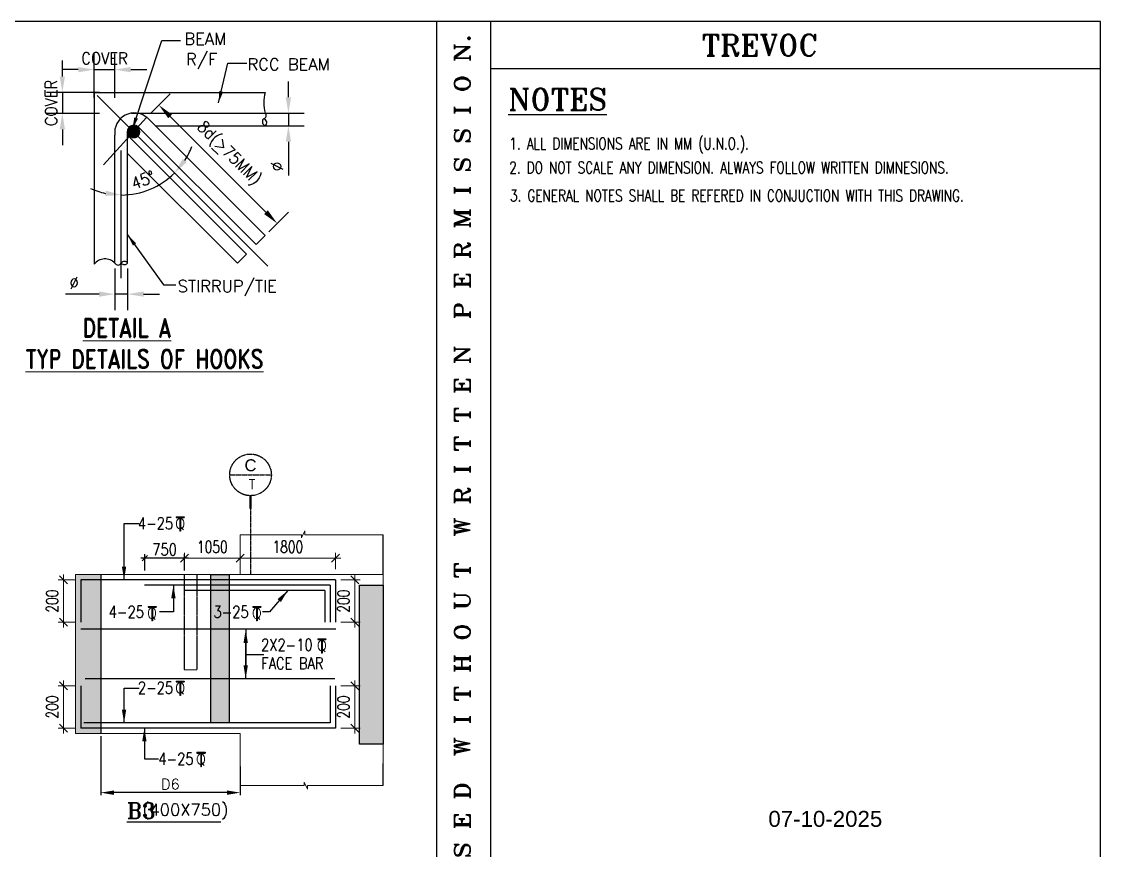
# Model space of a CAD drawing. Header units: millimetres. Extents: x 2061841 to 105821645, y -77612 to 48520811.
# Drawn here: x 2610147 to 2630503, y 43650 to 59297 of the extents above; entities that cross this region are included whole.
import ezdxf
from ezdxf.enums import TextEntityAlignment as Align

# ---------------------------------------------------------------- set-up
doc = ezdxf.new("R2010")
doc.units = ezdxf.units.MM
doc.header["$LTSCALE"] = 10
doc.header["$MEASUREMENT"] = 0
for name, pattern in [('$0$HIDDEN', [0.375, 0.25, -0.125]), ('AUDIT_I_161129175419-4', [0]), ('AUDIT_I_161129175419-5', [0]), ('BASEMENT COLUMN SETTING OUT-PART 2_R4$0$CENTER', [2, 1.25, -0.25, 0.25, -0.25]), ('CENTER', [2, 1.25, -0.25, 0.25, -0.25]), ('CENTER2', [1.125, 0.75, -0.125, 0.125, -0.125])]:
    doc.linetypes.add(name, pattern=pattern)
for name, color, linetype in [('A-ANNO-TEXT', 150, 'Continuous'), ('A-Grid-Tower', 8, 'CENTER'), ('BASEMENT COLUMN SETTING OUT-PART 2_R4$0$A-GRID-MAIN', 2, 'BASEMENT COLUMN SETTING OUT-PART 2_R4$0$CENTER'), ('BEAM', 4, 'Continuous'), ('BEAM HATCH', 252, 'Continuous'), ('BORDER', 5, 'Continuous'), ('DIM', 8, 'Continuous'), ('DIM1', 3, 'Continuous'), ('LEADER', 3, 'Continuous'), ('PF_CENTER', 5, 'CENTER2'), ('PF_PIERCAP', 3, 'Continuous'), ('REB', 4, 'Continuous'), ('REIN', 1, 'Continuous'), ('S-BEAM', 4, 'Continuous'), ('S-NITCH', 4, 'Continuous'), ('SHEET', 7, 'Continuous'), ('SHEET-TEXT', 7, 'Continuous'), ('VIN_BEAM', 4, 'Continuous')]:
    doc.layers.add(name, color=color, linetype=linetype)
for name, color, linetype, lineweight in [('GEN-LEDAR', 3, 'Continuous', 0), ('TEXT', 2, 'Continuous', 25), ('TEXT 3', 1, 'Continuous', 18), ('VIN_SLAB DIMENSION', 3, 'Continuous', 13)]:
    doc.layers.add(name, color=color, linetype=linetype, lineweight=lineweight)
doc.styles.add('200', font='romand.shx', dxfattribs={"width": 0.8, "height": 225})
doc.styles.add('ARIAL', font='arial.ttf')
doc.styles.add('BASEMENT COLUMN SETTING OUT-PART 2_R4$0$MAS-TXTL', font='arial.ttf', dxfattribs={"height": 200})
doc.styles.add('BASEMENT COLUMN SETTING OUT-PART 2_R4$0$MAS-TXTS', font='romans.shx', dxfattribs={"width": 0.8, "height": 180})
doc.styles.add('GRID', font='romand.shx')
doc.styles.add('PK', font='romand.shx', dxfattribs={"width": 0.7, "height": 225})
doc.styles.add('PRP 100', font='romand.shx', dxfattribs={"width": 0.75})
doc.styles.add('RD', font='romand.shx', dxfattribs={"width": 0.9, "height": 225})
doc.styles.add('ROMAND', font='romand', dxfattribs={"height": 200})
doc.styles.add('RT', font='romant.shx', dxfattribs={"height": 250})
doc.dimstyles.new('AR', dxfattribs={"dimtxt": 250, "dimasz": 300, "dimexe": 300, "dimexo": 100, "dimgap": 100, "dimtad": 1, "dimdec": 0, "dimdsep": 46, "dimtxsty": 'RD', "dimcen": 2.5, "dimdle": 100, "dimclrd": 3, "dimclre": 3, "dimclrt": 2, "dimadec": 0, "dimazin": 0, "dimtfac": 1, "dimtdec": 0, "dimtmove": 0, "dimatfit": 3, "dimfxl": 1, "dimtolj": 1, "dimtzin": 0, "dimarcsym": 0})
doc.dimstyles.new('dim', dxfattribs={"dimtxt": 225, "dimasz": 150, "dimexe": 100, "dimexo": 100, "dimgap": 100, "dimtad": 1, "dimdec": 0, "dimlfac": -1, "dimrnd": 5, "dimdsep": 46, "dimtxsty": 'PRP 100', "dimblk": 'OBLIQUE', "dimcen": 1.5, "dimdle": 100, "dimclrd": 3, "dimclre": 3, "dimclrt": 2, "dimadec": 0, "dimazin": 0, "dimtfac": 1, "dimtdec": 0, "dimtix": 1, "dimtmove": 0, "dimatfit": 3, "dimldrblk": 'OBLIQUE', "dimfxl": 200, "dimlwd": -1, "dimlwe": -1, "dimarcsym": 0})
doc.dimstyles.new('GR', dxfattribs={"dimtxt": 225, "dimasz": 100, "dimexe": 50, "dimexo": 50, "dimgap": 40, "dimtad": 1, "dimdec": 0, "dimzin": 0, "dimdsep": 46, "dimtxsty": 'RD', "dimblk1": 'OBLIQUE', "dimblk2": 'OBLIQUE', "dimsah": 1, "dimcen": 0, "dimdle": 100, "dimclrd": 3, "dimclre": 3, "dimclrt": 2, "dimadec": 0, "dimazin": 0, "dimtfac": 1, "dimtdec": 0, "dimtix": 1, "dimtmove": 0, "dimatfit": 3, "dimfxl": 1, "dimtolj": 1, "dimtzin": 0, "dimarcsym": 0})
doc.dimstyles.new('GR1', dxfattribs={"dimtxt": 225, "dimasz": 125, "dimexe": 125, "dimexo": 100, "dimgap": 50, "dimtad": 1, "dimdec": 0, "dimzin": 3, "dimdsep": 46, "dimtxsty": '200', "dimblk1": 'OBLIQUE', "dimblk2": 'OBLIQUE', "dimsah": 1, "dimcen": 0.0625, "dimdle": 125, "dimclrd": 3, "dimclre": 3, "dimclrt": 2, "dimadec": 0, "dimazin": 0, "dimtfac": 1, "dimtdec": 0, "dimtix": 1, "dimtmove": 0, "dimatfit": 3, "dimfxl": 1, "dimtolj": 1, "dimtzin": 0, "dimarcsym": 0})
doc.dimstyles.new('GR2', dxfattribs={"dimtxt": 225, "dimasz": 100, "dimexe": 75, "dimexo": 75, "dimgap": 50, "dimtad": 1, "dimdec": 0, "dimdsep": 46, "dimtxsty": '200', "dimblk1": 'OBLIQUE', "dimblk2": 'OBLIQUE', "dimsah": 1, "dimcen": 50, "dimdle": 75, "dimclrd": 3, "dimclre": 3, "dimclrt": 2, "dimadec": 0, "dimazin": 0, "dimtfac": 1, "dimtdec": 0, "dimtix": 1, "dimtmove": 0, "dimatfit": 3, "dimldrblk": 'OBLIQUE', "dimfxl": 1, "dimtolj": 1, "dimtzin": 0, "dimarcsym": 0})
doc.dimstyles.new('GRID', dxfattribs={"dimtxt": 300, "dimasz": 75, "dimexe": 50, "dimexo": 50, "dimgap": 60, "dimtad": 1, "dimdec": 0, "dimdsep": 46, "dimtxsty": 'GRID', "dimblk1": 'OBLIQUE', "dimblk2": 'OBLIQUE', "dimsah": 1, "dimcen": 2.5, "dimdle": 50, "dimclrd": 3, "dimclre": 3, "dimclrt": 2, "dimadec": 0, "dimazin": 0, "dimtfac": 1, "dimtdec": 0, "dimtmove": 0, "dimatfit": 3, "dimldrblk": 'OBLIQUE', "dimfxl": 1, "dimarcsym": 0})

# ---------------------------------------------------------------- blocks, each defined once
blk = doc.blocks.new('*D2504')
at = {"layer": 'Defpoints', "color": 0, "linetype": 'Continuous', "ltscale": 20, "transparency": 16777216}
for p in [(2611640, 45858, 0), (2614271, 45286, 20), (2611640, 44741)]:
    blk.add_point(p, dxfattribs=at)
at = {"layer": 'DIM1', "color": 3, "linetype": 'Continuous', "lineweight": -2, "ltscale": 20, "transparency": 16777216}
for p, q in [((2611640, 45808), (2611640, 44691)), ((2614271, 45236), (2614271, 44691)), ((2614021, 44741), (2611890, 44741))]:
    blk.add_line(p, q, dxfattribs=at)
at = {"layer": 'DIM1', "color": 3, "linetype": 'Continuous', "ltscale": 20, "transparency": 16777216}
for points in [[(2611890, 44783), (2611890, 44699), (2611640, 44741)], [(2614021, 44783), (2614021, 44699), (2614271, 44741)]]:
    blk.add_solid(points, dxfattribs=at)
at = {"layer": 'DIM1', "color": 2, "linetype": 'Continuous', "ltscale": 20, "transparency": 16777216, "insert": (2612955, 44901), "char_height": 200, "attachment_point": 5, "style": 'GRID'}
blk.add_mtext('D6', dxfattribs=at)
blk = doc.blocks.new('_Oblique')
at = {"color": 0, "linetype": 'ByBlock', "lineweight": -2}
blk.add_line((-0.5, -0.5), (0.5, 0.5), dxfattribs=at)
blk = doc.blocks.new('A$C33BE299A')
at = {"layer": 'SHEET', "color": 4, "style": 'ROMAND'}
for s, height, p in [('T', 170, (-16, 0)), ('Q', 125, (-14, 27))]:
    blk.add_text(s, height=height, dxfattribs=at).set_placement(p)
blk = doc.blocks.new('*D2426')
at = {"layer": 'Defpoints', "color": 0, "transparency": 16777216}
for p in [(2616070, 48758, 52), (2616070, 47958, 51), (2616436, 47958)]:
    blk.add_point(p, dxfattribs=at)
at = {"layer": 'VIN_SLAB DIMENSION', "color": 3, "transparency": 16777216}
for p, q in [((2616436, 48858), (2616436, 47858)), ((2616170, 48758), (2616536, 48758)), ((2616170, 47958), (2616536, 47958))]:
    blk.add_line(p, q, dxfattribs=at)
at = {"layer": 'VIN_SLAB DIMENSION', "color": 3, "transparency": 16777216, "xscale": 150, "yscale": 150, "zscale": 150}
for p, rotation in [((2616436, 48758), 90), ((2616436, 47958), 270)]:
    blk.add_blockref('_Oblique', p, dxfattribs=dict(at, rotation=rotation))
at = {"layer": 'VIN_SLAB DIMENSION', "color": 2, "transparency": 16777216, "insert": (2616223, 48358), "char_height": 225, "attachment_point": 5, "rotation": 90, "style": 'PRP 100'}
blk.add_mtext('200', dxfattribs=at)
blk = doc.blocks.new('OBLIQUE')
blk = doc.blocks.new('*D2427')
at = {"layer": 'Defpoints', "color": 0, "transparency": 16777216}
for p in [(2616070, 46758, 52), (2616070, 45958, 51), (2616436, 45958)]:
    blk.add_point(p, dxfattribs=at)
at = {"layer": 'VIN_SLAB DIMENSION', "color": 3, "transparency": 16777216}
for p, q in [((2616436, 46858), (2616436, 45858)), ((2616170, 46758), (2616536, 46758)), ((2616170, 45958), (2616536, 45958))]:
    blk.add_line(p, q, dxfattribs=at)
at = {"layer": 'VIN_SLAB DIMENSION', "color": 3, "transparency": 16777216, "xscale": 150, "yscale": 150, "zscale": 150}
for p, rotation in [((2616436, 46758), 90), ((2616436, 45958), 270)]:
    blk.add_blockref('_Oblique', p, dxfattribs=dict(at, rotation=rotation))
at = {"layer": 'VIN_SLAB DIMENSION', "color": 2, "transparency": 16777216, "insert": (2616223, 46358), "char_height": 225, "attachment_point": 5, "rotation": 90, "style": 'PRP 100'}
blk.add_mtext('200', dxfattribs=at)
blk = doc.blocks.new('*D2428')
at = {"layer": 'Defpoints', "color": 0, "transparency": 16777216}
for p in [(2613221, 49170), (2613221, 48858, 0), (2614271, 48858, 0)]:
    blk.add_point(p, dxfattribs=at)
at = {"layer": 'VIN_SLAB DIMENSION', "color": 3, "transparency": 16777216}
for p, q in [((2613221, 48958), (2613221, 49270)), ((2614271, 48958), (2614271, 49270)), ((2614371, 49170), (2613121, 49170))]:
    blk.add_line(p, q, dxfattribs=at)
at = {"layer": 'VIN_SLAB DIMENSION', "color": 3, "transparency": 16777216, "xscale": 150, "yscale": 150, "zscale": 150, "rotation": 180}
blk.add_blockref('_Oblique', (2613221, 49170), dxfattribs=at)
at = {"layer": 'VIN_SLAB DIMENSION', "color": 3, "transparency": 16777216, "xscale": 150, "yscale": 150, "zscale": 150}
blk.add_blockref('_Oblique', (2614271, 49170), dxfattribs=at)
at = {"layer": 'VIN_SLAB DIMENSION', "color": 2, "transparency": 16777216, "insert": (2613746, 49382), "char_height": 225, "attachment_point": 5, "style": 'PRP 100'}
blk.add_mtext('1050', dxfattribs=at)
blk = doc.blocks.new('*D2429')
at = {"layer": 'BEAM', "color": 3, "lineweight": -2, "transparency": 16777216}
for p, q in [((2613296, 49170), (2612396, 49170)), ((2612471, 48933), (2612471, 49245)), ((2613221, 48933), (2613221, 49245))]:
    blk.add_line(p, q, dxfattribs=at)
at = {"layer": 'Defpoints', "color": 0, "transparency": 16777216}
for p in [(2612471, 49170), (2612471, 48858, 0), (2613221, 48858, 0)]:
    blk.add_point(p, dxfattribs=at)
at = {"layer": 'BEAM', "color": 3, "lineweight": -2, "transparency": 16777216, "xscale": 100, "yscale": 100, "zscale": 100, "rotation": 180}
blk.add_blockref('_Oblique', (2612471, 49170), dxfattribs=at)
at = {"layer": 'BEAM', "color": 3, "lineweight": -2, "transparency": 16777216, "xscale": 100, "yscale": 100, "zscale": 100}
blk.add_blockref('_Oblique', (2613221, 49170), dxfattribs=at)
at = {"layer": 'BEAM', "color": 2, "transparency": 16777216, "insert": (2612846, 49332), "char_height": 225, "attachment_point": 5, "style": '200'}
blk.add_mtext('\\A1;750', dxfattribs=at)
blk = doc.blocks.new('*D2387')
at = {"layer": 'Defpoints', "color": 0, "transparency": 16777216}
for p in [(2614271, 49170), (2614271, 48858), (2616071, 48858)]:
    blk.add_point(p, dxfattribs=at)
at = {"layer": 'VIN_SLAB DIMENSION', "color": 3, "transparency": 16777216}
for p, q in [((2614271, 48958), (2614271, 49270)), ((2616071, 48958), (2616071, 49270)), ((2616171, 49170), (2614171, 49170))]:
    blk.add_line(p, q, dxfattribs=at)
at = {"layer": 'VIN_SLAB DIMENSION', "color": 3, "transparency": 16777216, "xscale": 150, "yscale": 150, "zscale": 150, "rotation": 180}
blk.add_blockref('_Oblique', (2614271, 49170), dxfattribs=at)
at = {"layer": 'VIN_SLAB DIMENSION', "color": 3, "transparency": 16777216, "xscale": 150, "yscale": 150, "zscale": 150}
blk.add_blockref('_Oblique', (2616071, 49170), dxfattribs=at)
at = {"layer": 'VIN_SLAB DIMENSION', "color": 2, "transparency": 16777216, "insert": (2615171, 49382), "char_height": 225, "attachment_point": 5, "style": 'PRP 100'}
blk.add_mtext('1800', dxfattribs=at)
blk = doc.blocks.new('*D2279')
at = {"layer": 'Defpoints', "color": 0, "linetype": 'AUDIT_I_161129175419-4', "ltscale": 0.25, "transparency": 16777216}
for p in [(2611908, 54737), (2612148, 54737), (2612148, 54152)]:
    blk.add_point(p, dxfattribs=at)
at = {"layer": 'DIM', "color": 3, "lineweight": -2, "ltscale": 0.25, "transparency": 16777216}
for p, q in [((2611908, 54637), (2611908, 53852)), ((2612148, 54637), (2612148, 53852)), ((2611608, 54152), (2610973, 54152)), ((2612148, 54152), (2611908, 54152)), ((2612448, 54152), (2612748, 54152))]:
    blk.add_line(p, q, dxfattribs=at)
at = {"layer": 'DIM', "color": 3, "linetype": 'AUDIT_I_161129175419-4', "ltscale": 0.25, "transparency": 16777216}
for points in [[(2611608, 54202), (2611608, 54102), (2611908, 54152)], [(2612448, 54202), (2612448, 54102), (2612148, 54152)]]:
    blk.add_solid(points, dxfattribs=at)
at = {"layer": 'DIM', "color": 2, "linetype": 'AUDIT_I_161129175419-4', "ltscale": 0.25, "transparency": 16777216, "insert": (2611140, 54365), "char_height": 225, "attachment_point": 5, "style": 'RD'}
blk.add_mtext('\\A1;%%C', dxfattribs=at)
blk = doc.blocks.new('*D2280')
at = {"layer": 'Defpoints', "color": 0, "linetype": 'AUDIT_I_161129175419-4', "ltscale": 0.25, "transparency": 16777216}
for p in [(2611661, 57816), (2612028, 56867), (2612741, 56215), (2614795, 54682), (2612028, 54451)]:
    blk.add_point(p, dxfattribs=at)
at = {"layer": 'DIM', "color": 3, "lineweight": -2, "ltscale": 0.25, "transparency": 16777216}
for start, end in [(327.0775, 339.155), (270, 315), (245.845, 257.9225)]:
    blk.add_arc((2612028, 57449), 1426, start, end, dxfattribs=at)
at = {"layer": 'DIM', "color": 3, "linetype": 'AUDIT_I_161129175419-4', "ltscale": 0.25, "transparency": 16777216}
for points in [[(2613264, 56643), (2613186, 56706), (2613036, 56441)], [(2611735, 56105), (2611724, 56005), (2612028, 56024)]]:
    blk.add_solid(points, dxfattribs=at)
at = {"layer": 'DIM', "color": 2, "linetype": 'AUDIT_I_161129175419-4', "ltscale": 0.25, "transparency": 16777216, "insert": (2612439, 56308), "char_height": 225, "attachment_point": 5, "rotation": 19.8002, "style": 'RD'}
blk.add_mtext('\\A1;45°', dxfattribs=at)
blk = doc.blocks.new('*D2281')
at = {"layer": 'Defpoints', "color": 0, "linetype": 'AUDIT_I_161129175419-4', "ltscale": 0.25, "transparency": 16777216}
for p in [(2612506, 57489), (2614970, 55487), (2614740, 55256)]:
    blk.add_point(p, dxfattribs=at)
at = {"layer": 'DIM', "color": 3, "lineweight": -2, "ltscale": 0.25, "transparency": 16777216}
for p, q in [((2612577, 57560), (2612949, 57932)), ((2612949, 57508), (2614758, 55699)), ((2614810, 55327), (2615182, 55699))]:
    blk.add_line(p, q, dxfattribs=at)
at = {"layer": 'DIM', "color": 3, "linetype": 'AUDIT_I_161129175419-4', "ltscale": 0.25, "transparency": 16777216}
for points in [[(2612985, 57543), (2612914, 57473), (2612737, 57720)], [(2614794, 55734), (2614723, 55664), (2614970, 55487)]]:
    blk.add_solid(points, dxfattribs=at)
at = {"layer": 'DIM', "color": 2, "linetype": 'AUDIT_I_161129175419-4', "ltscale": 0.25, "transparency": 16777216, "insert": (2614046, 56795), "char_height": 225, "attachment_point": 5, "rotation": 315, "style": 'RD'}
blk.add_mtext('\\A1;8d(>75MM)', dxfattribs=at)
blk = doc.blocks.new('*D2282')
at = {"layer": 'Defpoints', "color": 0, "linetype": 'AUDIT_I_161129175419-4', "ltscale": 0.25, "transparency": 16777216}
for p in [(2611908, 58390), (2611517, 57760), (2611908, 57760)]:
    blk.add_point(p, dxfattribs=at)
at = {"layer": 'DIM', "color": 3, "lineweight": -2, "ltscale": 0.25, "transparency": 16777216}
for p, q in [((2611517, 57860), (2611517, 58690)), ((2611908, 57860), (2611908, 58690)), ((2611217, 58390), (2610917, 58390)), ((2611517, 58390), (2611908, 58390)), ((2612208, 58390), (2612508, 58390))]:
    blk.add_line(p, q, dxfattribs=at)
at = {"layer": 'DIM', "color": 3, "linetype": 'AUDIT_I_161129175419-4', "ltscale": 0.25, "transparency": 16777216}
for points in [[(2611217, 58440), (2611217, 58340), (2611517, 58390)], [(2612208, 58440), (2612208, 58340), (2611908, 58390)]]:
    blk.add_solid(points, dxfattribs=at)
at = {"layer": 'DIM', "color": 2, "linetype": 'AUDIT_I_161129175419-4', "ltscale": 0.25, "transparency": 16777216, "insert": (2611712, 58603), "char_height": 225, "attachment_point": 5, "style": 'RD'}
blk.add_mtext('\\A1;COVER', dxfattribs=at)
blk = doc.blocks.new('*D2283')
at = {"layer": 'Defpoints', "color": 0, "linetype": 'AUDIT_I_161129175419-4', "ltscale": 0.25, "transparency": 16777216}
for p in [(2611717, 57960), (2610916, 57563), (2611717, 57563)]:
    blk.add_point(p, dxfattribs=at)
at = {"layer": 'DIM', "color": 3, "lineweight": -2, "ltscale": 0.25, "transparency": 16777216}
for p, q in [((2610916, 58260), (2610916, 58560)), ((2611617, 57960), (2610616, 57960)), ((2610916, 57960), (2610916, 57563)), ((2611617, 57563), (2610616, 57563)), ((2610916, 57263), (2610916, 56963))]:
    blk.add_line(p, q, dxfattribs=at)
at = {"layer": 'DIM', "color": 3, "linetype": 'AUDIT_I_161129175419-4', "ltscale": 0.25, "transparency": 16777216}
for points in [[(2610866, 58260), (2610966, 58260), (2610916, 57960)], [(2610866, 57263), (2610966, 57263), (2610916, 57563)]]:
    blk.add_solid(points, dxfattribs=at)
at = {"layer": 'DIM', "color": 2, "linetype": 'AUDIT_I_161129175419-4', "ltscale": 0.25, "transparency": 16777216, "insert": (2610704, 57762), "char_height": 225, "attachment_point": 5, "rotation": 90, "style": 'RD'}
blk.add_mtext('\\A1;COVER', dxfattribs=at)
blk = doc.blocks.new('*D2284')
at = {"layer": 'Defpoints', "color": 0, "linetype": 'AUDIT_I_161129175419-4', "ltscale": 0.25, "transparency": 16777216}
for p in [(2614517, 57569), (2615182, 57569), (2614517, 57329)]:
    blk.add_point(p, dxfattribs=at)
at = {"layer": 'DIM', "color": 3, "lineweight": -2, "ltscale": 0.25, "transparency": 16777216}
for p, q in [((2615182, 57869), (2615182, 58169)), ((2614617, 57569), (2615482, 57569)), ((2615182, 57569), (2615182, 57329)), ((2614617, 57329), (2615482, 57329)), ((2615182, 57029), (2615182, 56394))]:
    blk.add_line(p, q, dxfattribs=at)
at = {"layer": 'DIM', "color": 3, "linetype": 'AUDIT_I_161129175419-4', "ltscale": 0.25, "transparency": 16777216}
for points in [[(2615132, 57869), (2615232, 57869), (2615182, 57569)], [(2615132, 57029), (2615232, 57029), (2615182, 57329)]]:
    blk.add_solid(points, dxfattribs=at)
at = {"layer": 'DIM', "color": 2, "linetype": 'AUDIT_I_161129175419-4', "ltscale": 0.25, "transparency": 16777216, "insert": (2614969, 56562), "char_height": 225, "attachment_point": 5, "rotation": 90, "style": 'RD'}
blk.add_mtext('\\A1;%%C', dxfattribs=at)
blk = doc.blocks.new('BASEMENT COLUMN SETTING OUT-PART 2_R4$0$GRID TARGET1')
blk.add_wipeout([(393, -655), (392, -641), (392, -628), (390, -614), (389, -600), (387, -587), (384, -573), (381, -560), (377, -547), (373, -534), (369, -521), (364, -508), (359, -495), (353, -483), (347, -471), (340, -459), (333, -447), (325, -435), (318, -424), (309, -413), (301, -403), (292, -392), (282, -382), (273, -373), (263, -363), (252, -354), (242, -346), (231, -337), (220, -330), (208, -322), (196, -315), (184, -308), (172, -302), (160, -296), (147, -291), (134, -286), (121, -282), (108, -278), (95, -274), (82, -271), (68, -268), (55, -266), (41, -265), (27, -263), (14, -263), (0, -262), (-14, -263), (-27, -263), (-41, -265), (-55, -266), (-68, -268), (-82, -271), (-95, -274), (-108, -278), (-121, -282), (-134, -286), (-147, -291), (-160, -296), (-172, -302), (-184, -308), (-196, -315), (-208, -322), (-220, -330), (-231, -337), (-242, -346), (-252, -354), (-263, -363), (-273, -373), (-282, -382), (-292, -392), (-301, -403), (-309, -413), (-318, -424), (-325, -435), (-333, -447), (-340, -459), (-347, -471), (-353, -483), (-359, -495), (-364, -508), (-369, -521), (-373, -534), (-377, -547), (-381, -560), (-384, -573), (-387, -587), (-389, -600), (-390, -614), (-392, -628), (-392, -641), (-393, -655), (-392, -669), (-392, -682), (-390, -696), (-389, -710), (-387, -723), (-384, -737), (-381, -750), (-377, -763), (-373, -776), (-369, -789), (-364, -802), (-359, -815), (-353, -827), (-347, -839), (-340, -851), (-333, -863), (-325, -875), (-318, -886), (-309, -897), (-301, -907), (-292, -918), (-282, -928), (-273, -937), (-263, -947), (-252, -956), (-242, -964), (-231, -973), (-220, -981), (-208, -988), (-196, -995), (-184, -1002), (-172, -1008), (-160, -1014), (-147, -1019), (-134, -1024), (-121, -1028), (-108, -1032), (-95, -1036), (-82, -1039), (-68, -1042), (-55, -1044), (-41, -1046), (-27, -1047), (-14, -1047), (0, -1048), (14, -1047), (27, -1047), (41, -1046), (55, -1044), (68, -1042), (82, -1039), (95, -1036), (108, -1032), (121, -1028), (134, -1024), (147, -1019), (160, -1014), (172, -1008), (184, -1002), (196, -995), (208, -988), (220, -981), (231, -973), (242, -964), (252, -956), (263, -947), (273, -937), (282, -928), (292, -918), (301, -907), (309, -897), (318, -886), (325, -875), (333, -863), (340, -851), (347, -839), (353, -827), (359, -815), (364, -802), (369, -789), (373, -776), (377, -763), (381, -750), (384, -737), (387, -723), (389, -710), (390, -696), (392, -682), (392, -669)])
blk.add_line((-393, -655), (393, -655))
at = {"const_width": 48.8}
blk.add_lwpolyline([(0, -1048), (0, -1292)], dxfattribs=at)
blk.add_circle((0, -655), 393)
for tag, height, style, p in [('AS', 225, 'BASEMENT COLUMN SETTING OUT-PART 2_R4$0$MAS-TXTL', (0, -586)), ('REF', 180, 'BASEMENT COLUMN SETTING OUT-PART 2_R4$0$MAS-TXTS', (29, -925))]:
    blk.add_attdef(tag, text='', height=height, dxfattribs=dict(style=style)).set_placement(p, align=Align.CENTER)
blk = doc.blocks.new('*D1464')
at = {"layer": 'Defpoints', "color": 0, "transparency": 16777216}
for p in [(2611266, 48758, 52), (2610936, 47958), (2611266, 47958, 51)]:
    blk.add_point(p, dxfattribs=at)
at = {"layer": 'VIN_SLAB DIMENSION', "color": 3, "transparency": 16777216}
for p, q in [((2610936, 48858), (2610936, 47858)), ((2611166, 48758), (2610836, 48758)), ((2611166, 47958), (2610836, 47958))]:
    blk.add_line(p, q, dxfattribs=at)
at = {"layer": 'VIN_SLAB DIMENSION', "color": 3, "transparency": 16777216, "xscale": 150, "yscale": 150, "zscale": 150}
for p, rotation in [((2610936, 48758), 90), ((2610936, 47958), 270)]:
    blk.add_blockref('_Oblique', p, dxfattribs=dict(at, rotation=rotation))
at = {"layer": 'VIN_SLAB DIMENSION', "color": 2, "transparency": 16777216, "insert": (2610724, 48358), "char_height": 225, "attachment_point": 5, "rotation": 90, "style": 'PRP 100'}
blk.add_mtext('200', dxfattribs=at)
blk = doc.blocks.new('*D1465')
at = {"layer": 'Defpoints', "color": 0, "transparency": 16777216}
for p in [(2611266, 46758, 52), (2610936, 45958), (2611266, 45958, 51)]:
    blk.add_point(p, dxfattribs=at)
at = {"layer": 'VIN_SLAB DIMENSION', "color": 3, "transparency": 16777216}
for p, q in [((2610936, 46858), (2610936, 45858)), ((2611166, 46758), (2610836, 46758)), ((2611166, 45958), (2610836, 45958))]:
    blk.add_line(p, q, dxfattribs=at)
at = {"layer": 'VIN_SLAB DIMENSION', "color": 3, "transparency": 16777216, "xscale": 150, "yscale": 150, "zscale": 150}
for p, rotation in [((2610936, 46758), 90), ((2610936, 45958), 270)]:
    blk.add_blockref('_Oblique', p, dxfattribs=dict(at, rotation=rotation))
at = {"layer": 'VIN_SLAB DIMENSION', "color": 2, "transparency": 16777216, "insert": (2610724, 46358), "char_height": 225, "attachment_point": 5, "rotation": 90, "style": 'PRP 100'}
blk.add_mtext('200', dxfattribs=at)

msp = doc.modelspace()

# ---------------------------------------------------------------- hatches: boundary and pattern name
at = {"layer": 'BEAM HATCH'}
for points in [[(2611166, 48858.3), (2611639.9, 48858.3), (2611639.9, 45858.3), (2611166, 45858.3)], [(2613715.7, 48858.3), (2614066, 48858.3), (2614066, 46058.3), (2613715.7, 46058.3)], [(2616523.5, 48658.3), (2616971, 48658.3), (2616971, 45658.3), (2616523.5, 45658.3)]]:
    msp.add_hatch(color=252, dxfattribs=at).paths.add_polyline_path(points)

# ---------------------------------------------------------------- linework, layer by layer
at = {"layer": 'A-Grid-Tower', "color": 6}
msp.add_line((2614466.7, 50103.3, 0), (2614466.7, 48858.3, 0), dxfattribs=at)
at = {"layer": 'BEAM', "lineweight": 13}
for p, q in [((2615429.7, 49549.5, 0), (2615492.8, 49681.1, 0)), ((2615492.8, 49681.1, 0), (2615492.8, 49610.5, 0)), ((2614271, 49610.5, 0), (2614271, 48858.3, 0)), ((2614271, 49610.5, 0), (2615429.7, 49610.5, 0)), ((2615429.7, 49610.5, 0), (2615429.7, 49549.5, 0)), ((2615492.8, 49610.5, 0), (2616971, 49610.5, 18.7)), ((2611166, 48858.3, 0), (2611166, 45858.3, 0)), ((2616971, 48858.3, 0), (2611166, 48858.3, 0)), ((2616971, 45052.8, 0), (2616971, 48858.3, 0)), ((2613456, 47058.3, 0), (2613216, 47058.3, 0)), ((2614271, 45858.3, 0), (2611166, 45858.3, 0)), ((2614271, 44875.8, 0), (2614271, 45858.3, 0)), ((2614271, 44875.8, 0), (2615479.7, 44875.8, 0)), ((2615479.7, 44875.8, 0), (2615479.7, 44936.7, 0)), ((2615479.7, 44936.7, 0), (2615542.9, 44805.2, 0)), ((2615542.9, 44875.8, 0), (2616971, 44875.8, 18.7)), ((2615542.9, 44805.2, 0), (2615542.9, 44875.8, 0))]:
    msp.add_line(p, q, dxfattribs=at)
at = {"layer": 'BORDER'}
for p, q in [((2617982.4, -702.5), (2617982.4, 59297.5)), ((2619003.5, -702.5), (2619003.5, 59297.5)), ((2630503.5, 58403.8), (2619003.5, 58403.8))]:
    msp.add_line(p, q, dxfattribs=at)
msp.add_lwpolyline([(2540503.5, -702.5), (2630503.5, -702.5), (2630503.5, 59297.5), (2540503.5, 59297.5)], close=True, dxfattribs=at)
at = {"layer": 'LEADER', "color": 3}
msp.add_line((2614375.6, 47346.7, 0), (2614715.2, 47346.7, 0), dxfattribs=at)
at = {"layer": 'PF_CENTER', "color": 6, "linetype": 'CENTER', "ltscale": 800}
for p, q in [((2611575.4, 57901.9), (2614795.3, 54682)), ((2611692.3, 56593), (2612506.5, 57489.3)), ((2612027.9, 54451.5), (2612027.9, 56866.6))]:
    msp.add_line(p, q, dxfattribs=at)
at = {"layer": 'PF_PIERCAP', "linetype": 'AUDIT_I_161129175419-5', "ltscale": 800}
for q in [(2611516.6, 54717), (2614740.5, 57960.4)]:
    msp.add_line((2611516.6, 57960.4), q, dxfattribs=at)
at = {"layer": 'PF_PIERCAP', "linetype": 'AUDIT_I_161129175419-5'}
for centre, radius, start, end in [((2615524.7, 57764.7), 808.2, 165.99228, 194.00772), ((2611720.8, 54558.1), 258.7, 43.66302, 142.10885)]:
    msp.add_arc(centre, radius, start, end, dxfattribs=at)
at = {"layer": 'REB', "color": 1, "linetype": 'AUDIT_I_161129175419-5', "ltscale": 800}
for p, q in [((2612220.3, 57569.1), (2614740.5, 57569.1)), ((2612519.8, 57477.9), (2614740.5, 55257.1)), ((2612352.1, 57306.1), (2614570.8, 55087.4)), ((2612668.6, 57329.1), (2614740.5, 57329.1)), ((2611907.9, 54736.7), (2611907.9, 57151.8)), ((2612147.9, 54736.7), (2612147.9, 57161.7)), ((2612174.5, 57121.7), (2614389.8, 54906.4)), ((2612147.9, 56808.9), (2614220.1, 54736.7)), ((2614570.8, 55087.4), (2614740.5, 55257.1)), ((2614220.1, 54736.7), (2614389.8, 54906.4))]:
    msp.add_line(p, q, dxfattribs=at)
at = {"layer": 'REB', "color": 1, "linetype": 'AUDIT_I_161129175419-5', "const_width": 120}
msp.add_lwpolyline([(2612206, 57211.3, 1), (2612326, 57211.3, 1)], format="xyb", close=True, dxfattribs=at)
at = {"layer": 'REB', "color": 1, "linetype": 'AUDIT_I_161129175419-5'}
for centre, radius, start, end in [((2612272.8, 57204.2), 368.6, 47.94009, 188.16703), ((2614774, 57406.1), 83.9, 137.64628, 246.5215), ((2614704, 57388.7), 69.9, 301.54277, 86.29518), ((2614700.5, 57522.7), 61.2, 280.75927, 49.20636), ((2612265.9, 57211.4), 128.1, 42.30937, 224.44593), ((2612088.7, 54699.4), 70, 32.22187, 150.18899), ((2611968.7, 54772.1), 70.3, 210.22512, 327.36402), ((2612086.7, 54793), 83.2, 225.02008, 317.39078)]:
    msp.add_arc(centre, radius, start, end, dxfattribs=at)
at = {"layer": 'REIN'}
for p, q in [((2611266, 48758.3, 0), (2611266, 47958.3, 0)), ((2616070.1, 48758.3, 51.6), (2611266, 48758.3, 0)), ((2615970.1, 48658.3, 0), (2612466.1, 48658.3, 0)), ((2615970.1, 48758.3, 51.6), (2615970.1, 48758.3, 51.6)), ((2615970.1, 48658.3, 51.5), (2615970.1, 47958.3, 51.2)), ((2616070.1, 48758.3, 51.6), (2616070.1, 47958.3, 51.2)), ((2615870.1, 48558.3, 0), (2613221.9, 48558.3, 0)), ((2615870.1, 48558.3, 51.5), (2615870.1, 47958.3, 51.2)), ((2616074.3, 47825, 0), (2611266, 47825, 0)), ((2616059.3, 46891.6, 0), (2611346.6, 46891.6, 0)), ((2611266, 46758.3, 0), (2611266, 45958.3, 0)), ((2615970.1, 46758.3, 0.4), (2615970.1, 46058.3, 0)), ((2616070.1, 46758.3, 0.4), (2616070.1, 45958.3, 0)), ((2615970.1, 46058.3, 0), (2611321.8, 46058.3, 0)), ((2616070.1, 46058.3, 0), (2616070.1, 46058.3, 0)), ((2616070.1, 45958.3, 0), (2611266, 45958.3, 0)), ((2615970.1, 45958.3, 0), (2615970.1, 45958.3, 0))]:
    msp.add_line(p, q, dxfattribs=at)
at = {"layer": 'S-BEAM', "linetype": '$0$HIDDEN'}
for p, q in [((2613216, 48858.3, 0), (2613216, 47058.3, 0)), ((2613456, 48858.3, 0), (2613456, 47058.3, 0))]:
    msp.add_line(p, q, dxfattribs=at)
at = {"layer": 'S-NITCH'}
for p, q in [((2616971, 48858.3, 0), (2616970.8, 49610.5, 18.7)), ((2616971, 44875.8, 18.7), (2616971, 45290.9, 18.7))]:
    msp.add_line(p, q, dxfattribs=at)
at = {"layer": 'VIN_BEAM'}
msp.add_line((2611639.9, 48858.3, 0), (2611639.9, 45858.3, 0), dxfattribs=at)
at = {"layer": 'VIN_BEAM', "elevation": 0}
for points in [[(2613715.7, 48858.3), (2614066, 48858.3), (2614066, 46058.3), (2613715.7, 46058.3)], [(2616523.5, 48658.3), (2616971, 48658.3), (2616971, 45658.3), (2616523.5, 45658.3)]]:
    msp.add_lwpolyline(points, close=True, dxfattribs=at)

# ---------------------------------------------------------------- block references
at = {"layer": 'TEXT', "color": 2, "xscale": 1.600000001490116, "yscale": 1.600000001490116, "zscale": 1.600000001490116}
for p in [(2613067.4, 49677.1, 243658), (2615740.6, 47374.9, 243658), (2613067.4, 46574.1, 243658), (2613459.1, 45230.2, 243658)]:
    msp.add_blockref('A$C33BE299A', p, dxfattribs=at)
at = {"layer": 'TEXT', "color": 1, "xscale": 1.600000001490116, "yscale": 1.600000001490116, "zscale": 1.600000001490116}
for p in [(2612536.4, 47985.3, 243606.7), (2614513.5, 47985.3, 243606.7)]:
    msp.add_blockref('A$C33BE299A', p, dxfattribs=at)

# ---------------------------------------------------------------- texts
at = {"layer": 'A-ANNO-TEXT', "linetype": 'Continuous', "style": 'ARIAL'}
msp.add_text('07-10-2025', height=300.87, dxfattribs=at).set_placement((2624237.6, 44095.5, 1))
at = {"layer": 'SHEET-TEXT', "color": 1, "style": 'RT'}
for s, p in [('TREVOC', (2622976.6, 58648)), ('%%UNOTES', (2619328.2, 57625.1))]:
    msp.add_text(s, height=406.3, dxfattribs=at).set_placement(p)
at = {"layer": 'SHEET-TEXT', "color": 1, "style": 'RT', "width": 0.948496}
msp.add_text('T H I S   D R A W I N G   I S   P R O P E R T Y   O F   V I N T E C H   C O N S U L T A N T S  A N D  S H A L L  N O T  B E  R E P R O D U C E D  O R  U S E D  W I T H O U T  W R I T T E N  P E R M I S S I O N.', height=300, rotation=90, dxfattribs=at).set_placement((2618612.7, -312.6), (2618612.7, 59063.2), align=Align.FIT)
at = {"layer": 'TEXT', "color": 2, "linetype": 'AUDIT_I_161129175419-5', "style": 'RD'}
for s, p in [('BEAM', (2613218.4, 58859.3)), ('R/F', (2613251.6, 58472.8)), ('RCC BEAM', (2614409.9, 58377.7)), ('STIRRUP/TIE', (2613093.2, 54189.2))]:
    msp.add_text(s, height=225, dxfattribs=at).set_placement(p)
at = {"layer": 'TEXT', "style": 'RD', "width": 0.75}
for s, p in [('1. ALL DIMENSIONS ARE IN MM (U.N.O.).', (2619349.2, 56883.5)), ('2. DO NOT SCALE ANY DIMENSION. ALWAYS FOLLOW WRITTEN DIMNESIONS.', (2619349.2, 56430.3)), ('3. GENERAL NOTES SHALL BE REFERED IN CONJUCTION WITH THIS DRAWING.', (2619362.8, 55902.2))]:
    msp.add_text(s, height=221.785, dxfattribs=at).set_placement(p)
at = {"layer": 'TEXT', "color": 2, "linetype": 'AUDIT_I_161129175419-5', "style": 'RD'}
msp.add_text('-', height=225, rotation=315, dxfattribs=at).set_placement((2613636.9, 56866.9))
at = {"layer": 'TEXT', "color": 2, "style": 'PK', "width": 0.8}
for s, p in [('4-25', (2612341.6, 49712.1, -0.2)), ('4-25', (2611791.5, 48040.7, -51.5)), ('3-25', (2613768.6, 48040.7, -51.5)), ('2X2-10', (2614666.5, 47419.3, 0)), ('FACE BAR', (2614670.1, 47070.3, 0)), ('2-25', (2612341.6, 46609.2, -0.2)), ('4-25', (2612728.1, 45267, -0.2))]:
    msp.add_text(s, height=225, dxfattribs=at).set_placement(p)
at = {"layer": 'TEXT', "color": 1, "style": 'RT'}
msp.add_text('%%UB3      ', height=300, dxfattribs=at).set_placement((2613022.4, 44400.9, 0), align=Align.MIDDLE_CENTER)
at = {"layer": 'TEXT', "color": 2, "style": 'RD'}
msp.add_text('(400X750)', height=225, dxfattribs=at).set_placement((2612427, 44306.8, 0))
at = {"layer": 'TEXT 3', "linetype": 'AUDIT_I_161129175419-5', "ltscale": 30, "style": 'RD', "width": 0.8}
for s, p in [('%%UDETAIL A', (2611300.7, 53339.7)), ('%%UTYP DETAILS OF HOOKS', (2610223.2, 52752.4))]:
    msp.add_text(s, height=350, dxfattribs=at).set_placement(p)

# ---------------------------------------------------------------- dimensions: what is measured, and where the dimension line sits
at = {"layer": 'BEAM'}
dim = msp.add_linear_dim(base=(2612471, 49170), p1=(2613221, 48858.3, 0), p2=(2612471, 48858.3, 0), dimstyle='GR2', override={"dimldrblk": 'OBLIQUE'}, dxfattribs=at)
dim.commit()
dim.dimension.update_dxf_attribs({"geometry": '*D2429', "text_midpoint": (2612846, 49332.5)})
at = {"layer": 'DIM', "linetype": 'AUDIT_I_161129175419-4', "ltscale": 0.25}
for base, p1, p2, text, picture, middle in [((2611907.9, 58390.3), (2611516.6, 57760.4), (2611907.9, 57760.4), 'COVER', '*D2282', (2611712.3, 58390.3)), ((2612147.9, 54152.3), (2611907.9, 54736.7), (2612147.9, 54736.7), '%%C', '*D2279', (2611140.4, 54152.3))]:
    dim = msp.add_linear_dim(base=base, p1=p1, p2=p2, text=text, dimstyle='AR', override={"dimfxl": 1.25, "dimarcsym": 1}, dxfattribs=at)
    dim.commit()
    dim.dimension.update_dxf_attribs({"geometry": picture, "text_midpoint": middle, "dimtype": 160})
for base, p1, p2, text, picture, middle in [((2610916.3, 57563.2), (2611716.6, 57960.4), (2611716.6, 57563.2), 'COVER', '*D2283', (2610916.3, 57761.8)), ((2615181.9, 57569.1), (2614517.1, 57329.1), (2614517.1, 57569.1), '%%C', '*D2284', (2615181.9, 56561.6))]:
    dim = msp.add_linear_dim(base=base, p1=p1, p2=p2, angle=90, text=text, dimstyle='AR', override={"dimfxl": 1.25, "dimarcsym": 1}, dxfattribs=at)
    dim.commit()
    dim.dimension.update_dxf_attribs({"geometry": picture, "text_midpoint": middle, "dimtype": 160})
dim = msp.add_angular_dim_2l(base=(2612740.8, 56214.5), line1=((2612027.9, 54451.5), (2612027.9, 56866.6)), line2=((2611661.1, 57816.1), (2614795.3, 54682)), dimstyle='AR', override={"dimfxl": 1.25, "dimarcsym": 1}, dxfattribs=at)
dim.commit()
dim.dimension.update_dxf_attribs({"geometry": '*D2280', "text_midpoint": (2612510.9, 56107.8), "dimtype": 162})
dim = msp.add_aligned_dim(p1=(2612506.5, 57489.3), p2=(2614739.6, 55256.2), distance=326.2, text='8d(>75MM)', dimstyle='AR', override={"dimfxl": 1.25, "dimarcsym": 1}, dxfattribs=at)
dim.commit()
dim.dimension.update_dxf_attribs({"geometry": '*D2281', "text_midpoint": (2614045.6, 56795.4)})
at = {"layer": 'DIM1', "linetype": 'Continuous', "ltscale": 20}
dim = msp.add_linear_dim(base=(2611639.9, 44741, 0), p1=(2614271, 45286.5, 20.5), p2=(2611639.9, 45858.3, 0), angle=180, text='D6', dimstyle='GRID', override={"dimtxt": 200, "dimasz": 250, "dimtxsty": 'GRID', "dimsah": 0, "dimtmove": 1}, dxfattribs=at)
dim.commit()
dim.dimension.update_dxf_attribs({"geometry": '*D2504', "text_midpoint": (2612955.5, 44901, 0)})
at = {"layer": 'VIN_SLAB DIMENSION'}
dim = msp.add_linear_dim(base=(2613221, 49170), p1=(2614271, 48858.3, 0), p2=(2613221, 48858.3, 0), dimstyle='dim', dxfattribs=at)
dim.commit()
dim.dimension.update_dxf_attribs({"geometry": '*D2428', "text_midpoint": (2613746, 49382.5)})
dim = msp.add_linear_dim(base=(2614271, 49170, 0), p1=(2616071, 48858.3, 0), p2=(2614271, 48858.3, 0), angle=180, dimstyle='dim', dxfattribs=at)
dim.commit()
dim.dimension.update_dxf_attribs({"geometry": '*D2387', "text_midpoint": (2615171, 49382.5, 0)})
for base, p1, p2, picture, middle in [((2610936.2, 47958.3, 0), (2611266, 48758.3, 51.6), (2611266, 47958.3, 51.2), '*D1464', (2610723.7, 48358.3, 0)), ((2616435.8, 47958.3, 0), (2616070.1, 48758.3, 51.6), (2616070.1, 47958.3, 51.2), '*D2426', (2616223.3, 48358.3, 0)), ((2610936.2, 45958.3, 0), (2611266, 46758.3, 51.6), (2611266, 45958.3, 51.2), '*D1465', (2610723.7, 46358.3, 0)), ((2616435.8, 45958.3, -51.2), (2616070.1, 46758.3, 0.4), (2616070.1, 45958.3, 0), '*D2427', (2616223.3, 46358.3, -51.2))]:
    dim = msp.add_linear_dim(base=base, p1=p1, p2=p2, angle=90, text='200', dimstyle='dim', dxfattribs=at)
    dim.commit()
    dim.dimension.update_dxf_attribs({"geometry": picture, "text_midpoint": middle})

# ---------------------------------------------------------------- leaders
at = {"layer": 'GEN-LEDAR', "linetype": 'AUDIT_I_161129175419-5'}
for points in [[(2612238.1, 57264.4), (2612792.6, 58938.3), (2613148.2, 58938.3)], [(2613862, 57760.4), (2614041, 58509.8), (2614396.6, 58509.8)], [(2612147.9, 55272), (2612824.2, 54328), (2613055.8, 54328)]]:
    msp.add_leader(points, dimstyle='GR1', override={"dimasz": 225}, dxfattribs=at)
at = {"layer": 'LEADER', "color": 3}
for points in [[(2612080.7, 48758, 0), (2612080.7, 49819.1, 0), (2612368.1, 49819.1, 0)], [(2613012, 48658.3, 0), (2613012, 48155.5, 0), (2612748, 48155.5, 0)], [(2615171.1, 48558.3, 0), (2614827.9, 48155.5, 0), (2614695.9, 48155.5, 0)], [(2614375.6, 47817.6, 0), (2614375.6, 47017.6, 0)], [(2614375.6, 46891.7, 0), (2614375.6, 47691.7, 0)], [(2612080.7, 46058.3, 0), (2612080.7, 46716.1, 0), (2612368.1, 46716.1, 0)], [(2612464.4, 45958.3, 0), (2612464.4, 45381.1, 0), (2612729.5, 45381.1, 0)]]:
    msp.add_leader(points, dimstyle='GR', override={"dimasz": 250}, dxfattribs=at)

# ---------------------------------------------------------------- next in the draw order: block references
at = {"layer": 'BASEMENT COLUMN SETTING OUT-PART 2_R4$0$A-GRID-MAIN', "color": 240, "true_color": 0xed1f24}
msp.add_blockref('BASEMENT COLUMN SETTING OUT-PART 2_R4$0$GRID TARGET1', (2614466.7, 51395.1, 0), dxfattribs=at).add_auto_attribs({'REF': 'T', 'AS': 'C'})

doc.saveas('drawing.dxf')
